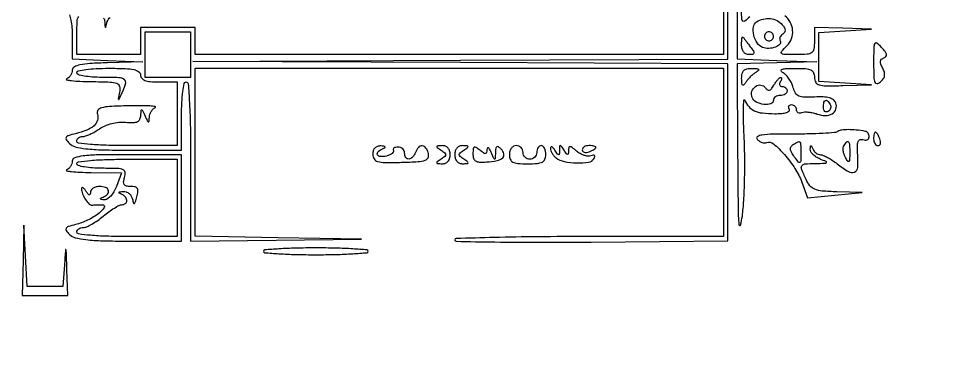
# Model space of a CAD drawing. Extents: x 23 to 255, y 40 to 184.
# Drawn here: x 152.29 to 169.37, y 159.39 to 165.81 of the extents above; entities that cross this region are included whole.
import ezdxf

# ---------------------------------------------------------------- set-up
doc = ezdxf.new("R2010")
doc.units = 0
doc.header["$MEASUREMENT"] = 0

msp = doc.modelspace()

# ---------------------------------------------------------------- linework, layer by layer
for points in [[(207.919475, 175.632891, 0.000007), (191.762556, 175.634099, 0.00002), (173.0434, 175.634494, 0.000013), (151.49745, 175.633531), (95.9364, 175.6296)], [(153.24357, 165.876955, -0.031869), (153.270349, 165.777389, -0.030777), (153.289091, 165.641934, -0.018992), (153.2952, 165.481159), (153.2952, 165.061717), (153.95085, 165.032884), (154.6065, 165.004051), (153.95085, 164.987025, 0.008152), (153.624157, 164.97321, 0.036826), (153.435057, 164.948066, 0.074936), (153.329942, 164.909052, 0.272942), (153.2952, 164.85015, -0.080074), (153.287301, 164.801144, -0.064399), (153.264136, 164.752971, -0.065245), (153.229881, 164.712889, -0.087674), (153.18945, 164.687629, 0.731859), (153.190736, 164.670811, 0.030866), (153.280183, 164.655531, 0.016612), (153.437705, 164.643811, 0.007295), (153.64683, 164.638279, -0.005713), (154.000713, 164.630037, -0.080941), (154.124543, 164.60542, -0.257994), (154.173006, 164.548813, -0.097957), (154.173843, 164.44125, 0.001427), (154.15024, 164.314882, 0.338881), (154.155267, 164.305028, 0.412978), (154.164561, 164.308291, 0.001582), (154.218117, 164.4201, 0.036186), (154.286623, 164.596094, 0.308984), (154.262857, 164.672787, 0.159066), (154.16303, 164.709846, 0.009992), (153.8451, 164.7162, -0.017105), (153.666734, 164.722304, -0.027868), (153.516482, 164.741051, -0.026982), (153.404509, 164.767719, -0.332234), (153.3798, 164.8008, -0.350432), (153.407205, 164.8351, -0.020168), (153.549, 164.861229, -0.022889), (153.738759, 164.879526, -0.01259), (153.972, 164.8854, -0.008455), (154.277674, 164.880231, -0.044348), (154.44435, 164.859718, -0.103378), (154.532276, 164.820756, -0.241448), (154.5642, 164.7585, 0.176579), (154.58532, 164.700562, 0.128937), (154.64175, 164.660681, 0.069535), (154.74286, 164.638079, 0.020272), (154.9026, 164.6316), (155.241, 164.6316), (155.241, 164.0394), (155.241, 163.4472), (154.3104, 163.4472, -0.007181), (153.927706, 163.452696, -0.015486), (153.6336, 163.470273, -0.010792), (153.411732, 163.495281, -0.375539), (153.3798, 163.5318, -0.126912), (153.388123, 163.564064, -0.100763), (153.411547, 163.591549, -0.089688), (153.446587, 163.610025, -0.07674), (153.487876, 163.6164, 0.084504), (153.543018, 163.625786, 0.023381), (153.624751, 163.658809, 0.022909), (153.715224, 163.705512, 0.022172), (153.802069, 163.76077, -0.054971), (153.903228, 163.816189, -0.036908), (154.028579, 163.857391, -0.036304), (154.161641, 163.880398, -0.046177), (154.286193, 163.881188, 0.023381), (154.428418, 163.875611, 0.106263), (154.508862, 163.89354, 0.179652), (154.552397, 163.937175, 0.097882), (154.570146, 164.011768, -0.007326), (154.575102, 164.104994, -0.448794), (154.586856, 164.114104, -0.245635), (154.602867, 164.101521, -0.004275), (154.6488, 163.9971, 0.007772), (154.688876, 163.907697, 0.200003), (154.708106, 163.890171, 0.483281), (154.721957, 163.89878, 0.018046), (154.727454, 163.9689, -0.066584), (154.737601, 164.02625, -0.0576), (154.762717, 164.082019, -0.060304), (154.79825, 164.127925, -0.095454), (154.83915, 164.155985, 0.748904), (154.837045, 164.172632, 0.024693), (154.733717, 164.184049, 0.01476), (154.56002, 164.189461, 0.00663), (154.33173, 164.186805, 0.006437), (153.98916, 164.173862, 0.053452), (153.835798, 164.149516, 0.182382), (153.772515, 164.103854, 0.226848), (153.76259, 164.032814, -0.151103), (153.763441, 163.917734, -0.137829), (153.699614, 163.817377, -0.088848), (153.564184, 163.733755, -0.035331), (153.355108, 163.667864, 0.015027), (153.221556, 163.631662, 0.182591), (153.180223, 163.599849, 0.305675), (153.18186, 163.558614, 0.038118), (153.243315, 163.486999, 0.134519), (153.351055, 163.425602, 0.034579), (153.549926, 163.389125, 0.022222), (153.855815, 163.368343, 0.00585), (154.346657, 163.3626), (155.3256, 163.3626), (155.3256, 163.9971, -0.011522), (155.331406, 164.248999, -0.02162), (155.34957, 164.451825, -0.018508), (155.375528, 164.603441, -0.354925), (155.4102, 164.6316, -0.391747), (155.448495, 164.596156, -0.005057), (155.472441, 164.240325, -0.01008), (155.489553, 163.777082, -0.004191), (155.4948, 163.1511), (155.4948, 161.6706), (157.08105, 161.689719), (158.6673, 161.708838), (157.12335, 161.733928), (155.5794, 161.759017), (155.5794, 163.322208), (155.5794, 164.8854), (160.4862, 164.8854), (165.393, 164.8854), (165.393, 163.3203), (165.393, 161.7552), (162.8973, 161.7552, 0.002382), (161.940324, 161.75064, 0.003972), (161.134698, 161.736562, 0.000635), (160.426771, 161.717664, 0.405831), (160.401553, 161.69175, 0.409121), (160.426755, 161.666066, 0.000614), (161.147071, 161.653864, 0.003907), (161.966343, 161.647396, 0.002342), (162.939553, 161.651877), (165.4776, 161.675454), (165.4776, 163.322051), (165.4776, 164.968648), (160.50735, 164.991163), (155.5371, 165.013679), (160.50735, 165.034139), (165.4776, 165.0546), (165.4776, 169.2, -0.001377)], [(165.393, 169.2423), (165.393, 165.1392), (160.4862, 165.1392), (155.5794, 165.1392), (155.5794, 165.393), (155.5794, 165.6468), (155.0718, 165.6468), (154.5642, 165.6468), (154.5642, 165.393), (154.5642, 165.1392), (153.972, 165.1392), (153.3798, 165.1392), (153.3798, 165.5199, -0.012152), (153.385596, 165.758337, -0.135673), (153.41505, 165.847725, -0.212646)], [(165.6468, 169.203294), (165.6468, 165.061187), (166.38705, 165.03299), (167.1273, 165.004793), (166.38705, 164.987397), (165.6468, 164.97), (165.657919, 163.25685, 0.001147), (165.666257, 162.307748, 0.016699), (165.681172, 161.972594, 0.824308), (165.708651, 161.969443, 0.044519), (165.745383, 162.1359, 0.018022), (165.771861, 162.422354, 0.007937), (165.78718, 162.802654, 0.007843), (165.790697, 163.206869, 0.010439), (165.780461, 163.5741, -0.004962), (165.768183, 163.890248, -0.010638), (165.766323, 164.134311, -0.014558), (165.773007, 164.290493, -0.795095), (165.790282, 164.2932, 0.082005), (165.863991, 164.171996, 0.109638), (165.966752, 164.095106, 0.079022), (166.118493, 164.053723, 0.026134), (166.349743, 164.040695, 0.021008), (166.478361, 164.045584, 0.054884), (166.569085, 164.063, 0.11662), (166.615396, 164.090228, 0.353927), (166.6197, 164.124, -0.082592), (166.606459, 164.156326, -0.161196), (166.609091, 164.183749, -0.182303), (166.626979, 164.201977, -0.108972), (166.657007, 164.2086, -0.101382), (166.691196, 164.201596, -0.098466), (166.720282, 164.181678, -0.097376), (166.739768, 164.15193, -0.096743), (166.7466, 164.11695, 0.128854), (166.754968, 164.08502, 0.146724), (166.777664, 164.063151, 0.124391), (166.81195, 164.055197, 0.079851), (166.85235, 164.062503, -0.077853), (166.90525, 164.072287, -0.031449), (166.978813, 164.069683, -0.030174), (167.059113, 164.056841, -0.033611), (167.134362, 164.034703, 0.086429), (167.287581, 164.006682, 0.135081), (167.416349, 164.040949, 0.183289), (167.485132, 164.126072, 0.172551), (167.482371, 164.237963, 0.138865), (167.438474, 164.29663, 0.094671), (167.363518, 164.334111, 0.060871), (167.250026, 164.351648, 0.021893), (167.086294, 164.349672, -0.018158), (166.893773, 164.345912, -0.100353), (166.793074, 164.368094, -0.160003), (166.732803, 164.422486, -0.068458), (166.691808, 164.524352, 0.049659), (166.662969, 164.604566, 0.038424), (166.616703, 164.685149, 0.039501), (166.561153, 164.754271, 0.071698), (166.504507, 164.799308, -0.118688), (166.465914, 164.836347, -0.476617), (166.474783, 164.863124, -0.079914), (166.549747, 164.87847, -0.00882), (166.72545, 164.882827, -0.015321), (166.921901, 164.878213, -0.095248), (167.019228, 164.853978, -0.188627), (167.06774, 164.803339, -0.098083), (167.085, 164.7162, 0.127516), (167.108337, 164.62618, 0.197886), (167.170244, 164.576857, 0.070752), (167.301912, 164.558201, 0.007433), (167.61375, 164.562997), (168.1425, 164.578993), (167.65605, 164.609518), (167.1696, 164.640044), (167.1696, 165.0969), (167.1696, 165.553756), (167.65605, 165.584282), (168.1425, 165.614807), (167.61375, 165.630803), (167.085, 165.6468), (167.085, 165.393, -0.033956), (167.074786, 165.242773, -0.200505), (167.03565, 165.176212, -0.14616), (166.952886, 165.145697, -0.015744), (166.7466, 165.1392, -0.004732), (166.517474, 165.141368, -0.191058), (166.472135, 165.16035, -0.401345), (166.470945, 165.195978, -0.013869), (166.575481, 165.306481, 0.219865), (166.680363, 165.591545, 0.209794), (166.533702, 165.863956, 0.174026)], [(165.886111, 165.845188, -0.016381), (165.789214, 165.763107, -0.344703), (165.753748, 165.762889, -0.22334), (165.734192, 165.80105, -0.008528), (165.7314, 165.964703)], [(153.877148, 165.820022, -0.111901), (153.897214, 165.75255, 0.002113), (153.904219, 165.653235, 0.392517), (153.911153, 165.6468, 0.339035), (153.919304, 165.653045, 0.001923), (153.945717, 165.75255, -0.186134), (154.001246, 165.829732, -0.098998)]]:
    msp.add_lwpolyline(points, format="xyb")
for points in [[(166.486549, 165.696632, -0.042246), (166.526562, 165.639173, -0.118701), (166.540365, 165.5925, -0.164411), (166.529522, 165.554019, -0.104543), (166.495528, 165.521586, 0.076022), (166.464363, 165.495051, 0.089311), (166.444592, 165.461734, 0.100739), (166.439101, 165.426961, 0.12804), (166.448634, 165.396019, -0.335863), (166.442648, 165.332846, -0.119044), (166.362435, 165.278989, -0.081325), (166.237541, 165.254706, -0.099361), (166.120437, 165.274607, -0.159004), (166.019946, 165.356166, -0.08612), (165.957035, 165.504206, -0.092233), (165.95005, 165.655691, -0.220162), (166.009531, 165.748228, -0.082673), (166.134173, 165.801092, -0.08619), (166.267375, 165.809657, -0.090322), (166.390521, 165.77319, -0.102865)], [(166.1544, 165.4776, 0.099038), (166.160859, 165.445313, 0.097945), (166.179251, 165.417851, 0.097945), (166.206713, 165.399459, 0.099038), (166.239, 165.393, 0.099038), (166.271287, 165.399459, 0.097945), (166.298749, 165.417851, 0.097945), (166.317141, 165.445313, 0.099038), (166.3236, 165.4776, 0.099038), (166.317141, 165.509887, 0.097945), (166.298749, 165.537349, 0.097945), (166.271287, 165.555741, 0.099038), (166.239, 165.5622, 0.099038), (166.206713, 165.555741, 0.097945), (166.179251, 165.537349, 0.097945), (166.160859, 165.509887, 0.099038)], [(165.892598, 165.28725, -0.015379), (165.952811, 165.203359, -0.19027), (165.961063, 165.165702, -0.325667), (165.93975, 165.144583, -0.037805), (165.868659, 165.1392, -0.114177), (165.812315, 165.152236, -0.118883), (165.768388, 165.188594, -0.099831), (165.740707, 165.246825, -0.061262), (165.7314, 165.3225, -0.012244), (165.733066, 165.390503, -0.027841), (165.738432, 165.441601, -0.055745), (165.746224, 165.469573, -0.600095), (165.755339, 165.47055, 0.010333), (165.770534, 165.449142, 0.00121), (165.805534, 165.402165, 0.001451), (165.847454, 165.34652, 0.001186)], [(168.1848, 164.97777, 0.006972), (168.188352, 164.723022, 0.079565), (168.206947, 164.624577, 0.361294), (168.246538, 164.601277, 0.133596), (168.309922, 164.630125, 0.062966), (168.363218, 164.68707, 0.115779), (168.387579, 164.745337, 0.110555), (168.384022, 164.810247, 0.054163), (168.352898, 164.887459, -0.038208), (168.320805, 164.960297, -0.114801), (168.314876, 165.013963, -0.167297), (168.333613, 165.052742, -0.108911), (168.375826, 165.079932, 0.133773), (168.414443, 165.107572, 0.229257), (168.423394, 165.14531, 0.111757), (168.398545, 165.198034, 0.024729), (168.33285, 165.274085, 0.039452), (168.244648, 165.353021, 0.470351), (168.205616, 165.343959, 0.112092), (168.187254, 165.268955, 0.004213)], [(165.996364, 164.80949, 0.034324), (165.946709, 164.773033, 0.020869), (165.893089, 164.723711, 0.020869), (165.843767, 164.670091, 0.034324), (165.80731, 164.620436, -0.042159), (165.771899, 164.573754, -0.429578), (165.750106, 164.573185, -0.18177), (165.736009, 164.604266, -0.014843), (165.732695, 164.69505, -0.056017), (165.742261, 164.785716, -0.143057), (165.7737, 164.8431, -0.143057), (165.831084, 164.874539, -0.056017), (165.92175, 164.884105, -0.014843), (166.012534, 164.880791, -0.18177), (166.043615, 164.866694, -0.429578), (166.043046, 164.844901, -0.042159)], [(166.4505, 164.6316, 0.082592), (166.437259, 164.599274, 0.161196), (166.439891, 164.571851, 0.182303), (166.457779, 164.553623, 0.108972), (166.487807, 164.547, -0.093332), (166.522007, 164.54056, -0.09642), (166.551082, 164.522149, -0.099167), (166.570542, 164.49468, -0.105053), (166.5774, 164.4624, -0.148195), (166.567623, 164.430137, -0.098894), (166.540123, 164.402651, -0.082425), (166.499014, 164.384119, -0.064853), (166.4505, 164.3778, 0.064853), (166.401986, 164.371481, 0.082425), (166.360877, 164.352949, 0.098894), (166.333377, 164.325463, 0.148195), (166.3236, 164.2932, -0.321216), (166.274246, 164.224302, -0.114333), (166.146825, 164.211531, -0.090857), (166.004955, 164.256819, -0.180465), (165.927917, 164.344038, -0.169243), (165.924413, 164.456681, -0.162349), (165.991466, 164.549404, -0.192937), (166.091328, 164.574012, -0.214506), (166.174865, 164.521384, 0.085185), (166.211183, 164.482863, 0.239112), (166.246632, 164.476578, 0.153749), (166.28437, 164.502344, 0.033529), (166.329352, 164.56815, -0.020102), (166.365916, 164.624849, -0.027238), (166.403634, 164.67271, -0.026557), (166.437923, 164.707721, -0.18784), (166.459697, 164.7162, -0.281476), (166.471517, 164.708973, -0.146426), (166.474769, 164.691349, -0.075993), (166.467514, 164.664073, -0.035491)], [(167.377487, 164.214446, -0.108373), (167.389467, 164.180327, -0.099685), (167.386606, 164.143216, -0.095498), (167.369306, 164.108825, -0.090427), (167.34018, 164.082553, -0.136093), (167.307528, 164.073056, -0.190788), (167.279457, 164.083767, -0.140899), (167.260512, 164.114717, -0.067432), (167.2542, 164.161307, -0.039415), (167.261404, 164.252555, -0.25701), (167.288648, 164.287606, -0.315493), (167.327536, 164.27955, -0.050477)], [(167.522281, 163.709826, -0.118834), (167.45981, 163.689331, -0.005799), (167.240906, 163.674234, -0.009147), (166.978153, 163.66399, -0.00645), (166.682578, 163.661693, 0.005667), (166.310555, 163.659385, 0.031074), (166.110386, 163.643405, 0.104016), (166.025123, 163.61237, 0.47255), (166.019118, 163.566985, 0.059964), (166.060908, 163.53181, 0.058924), (166.11009, 163.507311, 0.064225), (166.158912, 163.49659, 0.114067), (166.199491, 163.502277, -0.275508), (166.323692, 163.480795, -0.034188), (166.527475, 163.280287, -0.037839), (166.723328, 163.022392, -0.055569), (166.850328, 162.767881), (166.9581, 162.4743), (167.4657, 162.523528), (167.9733, 162.572756), (167.50043, 162.586978, -0.013049), (167.22985, 162.60219, -0.075187), (167.090702, 162.635116, -0.125605), (167.00227, 162.699911, -0.065349), (166.92938, 162.816681, -0.011494), (166.846191, 163.010976, -0.23354), (166.850997, 163.07302, -0.245885), (166.902938, 163.105039, -0.012682), (167.10615, 163.114162, 0.003296), (167.277956, 163.118646, 0.186193), (167.306827, 163.130882, 0.532672), (167.303675, 163.148493, 0.008153), (167.19075, 163.196036, -0.047036), (167.118424, 163.23334, -0.054748), (167.058277, 163.281937, -0.063202), (167.018305, 163.333912, -0.148796), (167.007079, 163.381024, -0.011996), (167.011825, 163.436405, -0.366767), (167.021188, 163.445274, -0.309676), (167.033246, 163.437957, -0.010304), (167.056429, 163.38375, 0.072514), (167.080108, 163.343178, 0.061829), (167.115559, 163.308511, 0.064111), (167.15688, 163.284706, 0.094169), (167.1978, 163.276119, -0.096921), (167.249264, 163.265026, -0.022286), (167.329635, 163.226193, -0.022218), (167.419786, 163.172265, -0.020073), (167.508, 163.1088, 0.028866), (167.717638, 162.963499, 0.241925), (167.829013, 162.955283, 0.280046), (167.889676, 163.039612, 0.036326), (167.890805, 163.271141, -0.01487), (167.884591, 163.434586, -0.080926), (167.898069, 163.521854, -0.2225), (167.931754, 163.557824, -0.188883), (167.984256, 163.558189, 0.072136), (168.028586, 163.548165, 0.120422), (168.066141, 163.554277, 0.152605), (168.090917, 163.575311, 0.141951), (168.1002, 163.607349, 0.064505), (168.095457, 163.643957, 0.072185), (168.081562, 163.676662, 0.082199), (168.060987, 163.700602, 0.132845), (168.03675, 163.711797, 0.01591), (167.860055, 163.736109, 0.027194), (167.711387, 163.743629, 0.032154), (167.594636, 163.735664, 0.105684)], [(168.1848, 163.5741, 0.062722), (168.190911, 163.525579, 0.08088), (168.208871, 163.484477, 0.098158), (168.235493, 163.456971, 0.152681), (168.266745, 163.4472, 0.184534), (168.293866, 163.457562, 0.147206), (168.310314, 163.484477, 0.100118), (168.312642, 163.525509, 0.055937), (168.299994, 163.5741, 0.02136), (168.278918, 163.622708, 0.030395), (168.255835, 163.663723, 0.030693), (168.233811, 163.69363, 0.222225), (168.218049, 163.701, 0.289661), (168.205195, 163.692871, 0.046727), (168.194567, 163.663723, 0.039339), (168.187209, 163.62273, 0.024748)], [(166.8312, 163.30413, -0.00595), (166.82945, 163.157127, -0.270322), (166.814137, 163.132253, -0.364044), (166.789281, 163.137481, -0.008462), (166.711512, 163.240145, -0.029631), (166.658712, 163.322135, -0.105317), (166.640165, 163.381456, -0.166893), (166.651327, 163.427551, -0.1094), (166.690362, 163.466519, -0.021062), (166.781231, 163.519091, -0.347764), (166.813422, 163.513001, -0.174076), (166.82909, 163.472575, -0.006264)], [(167.74065, 163.307413, -0.008272), (167.738646, 163.186266, -0.181854), (167.72533, 163.154134, -0.478373), (167.704278, 163.1557, -0.023495), (167.662046, 163.223483, -0.048985), (167.635824, 163.283435, -0.049001), (167.62177, 163.347335, -0.053507), (167.62109, 163.405575, -0.115085), (167.635314, 163.44787, -0.0424), (167.688001, 163.518882, -0.475385), (167.718625, 163.517663, -0.151436), (167.73731, 163.46532, -0.010574)], [(158.8788, 163.284625, 0.141676), (158.903478, 163.19928, 0.186498), (158.967955, 163.151366, 0.066598), (159.103951, 163.132573, 0.007544), (159.415418, 163.135927, 0.007469), (159.719425, 163.148336, 0.065085), (159.851989, 163.173242, 0.207907), (159.906213, 163.221349, 0.174469), (159.913151, 163.298502, 0.083966), (159.866508, 163.402025, 0.22631), (159.798847, 163.442108, 0.237719), (159.727796, 163.41397, 0.09038), (159.670794, 163.3203, -0.087692), (159.617295, 163.231322, -0.198564), (159.548268, 163.196909, -0.283584), (159.493076, 163.225798, -0.134792), (159.471, 163.3062, 0.108399), (159.461559, 163.349235, 0.099688), (159.434816, 163.385865, 0.09549), (159.394848, 163.410427, 0.090405), (159.347821, 163.419, 0.048814), (159.303271, 163.41464, 0.106245), (159.27188, 163.401116, 0.182945), (159.258495, 163.381143, 0.198056), (159.26227, 163.358118, -0.262922), (159.263319, 163.331475, -0.105245), (159.239421, 163.302196, -0.067414), (159.193418, 163.274501, -0.037893), (159.131648, 163.253238, -0.074135), (159.021808, 163.241354, -0.283536), (158.967159, 163.278166, -0.332256), (158.980017, 163.336729, -0.082583), (159.06915, 163.391171, 0.051902), (159.102824, 163.409013, 0.449116), (159.104857, 163.423909, 0.185333), (159.083242, 163.435596, 0.021021), (159.02685, 163.440521, 0.091865), (158.965534, 163.431997, 0.12308), (158.918341, 163.401995, 0.11567), (158.888895, 163.351654, 0.074879)], [(160.1478, 163.361305, -0.02521), (160.216722, 163.310914, -0.226004), (160.2324, 163.278, -0.226004), (160.216722, 163.245086, -0.02521), (160.1478, 163.194695, 0.011267), (160.077459, 163.146217, 0.306546), (160.070106, 163.126068, 0.328172), (160.086082, 163.112838, 0.012169), (160.16895, 163.110095, 0.095184), (160.230303, 163.121326, 0.119898), (160.277506, 163.154282, 0.110073), (160.306954, 163.207756, 0.071148), (160.317, 163.278, 0.071148), (160.306954, 163.348244, 0.110073), (160.277506, 163.401718, 0.119898), (160.230303, 163.434674, 0.095184), (160.16895, 163.445905, 0.012169), (160.086082, 163.443162, 0.328172), (160.070106, 163.429932, 0.306546), (160.077459, 163.409783, 0.011267)], [(160.4016, 163.278, 0.071148), (160.411646, 163.207756, 0.110073), (160.441094, 163.154282, 0.119898), (160.488297, 163.121326, 0.095184), (160.54965, 163.110095, 0.012169), (160.632518, 163.112838, 0.328172), (160.648494, 163.126068, 0.306546), (160.641141, 163.146217, 0.011267), (160.5708, 163.194695, -0.02521), (160.501878, 163.245086, -0.226004), (160.4862, 163.278, -0.226004), (160.501878, 163.310914, -0.02521), (160.5708, 163.361305, 0.011267), (160.641141, 163.409783, 0.306546), (160.648494, 163.429932, 0.328172), (160.632518, 163.443162, 0.012169), (160.54965, 163.445905, 0.095184), (160.488297, 163.434674, 0.119898), (160.441094, 163.401718, 0.110073), (160.411646, 163.348244, 0.071148)], [(160.74, 163.296786, 0.073245), (160.752504, 163.211885, 0.184447), (160.790073, 163.163202, 0.127153), (160.861752, 163.141359, 0.028001), (160.991435, 163.143062, 0.030859), (161.187633, 163.168876, 0.132423), (161.29254, 163.220309, 0.286362), (161.314354, 163.292393, 0.131107), (161.26311, 163.38093, 0.040037), (161.212647, 163.423899, 0.302286), (161.182894, 163.425037, 0.224857), (161.164011, 163.396188, 0.0253), (161.157054, 163.31607, -0.003823), (161.152211, 163.205255, -0.41492), (161.142106, 163.196159, -0.282218), (161.12844, 163.205585, -0.002738), (161.0784, 163.3203, 0.024137), (161.049843, 163.3788, 0.119225), (161.025303, 163.405691, 0.429443), (161.008481, 163.401973, 0.123336), (160.999746, 163.373391, -0.053566), (160.991011, 163.318635, -0.316065), (160.969878, 163.301075, -0.175846), (160.934562, 163.310738, -0.019381), (160.8669, 163.3626, 0.026082), (160.797725, 163.414166, 0.273224), (160.763817, 163.416032, 0.255045), (160.744217, 163.386942, 0.023373)], [(161.4168, 163.278, 0.094959), (161.433363, 163.191574, 0.184152), (161.48025, 163.140525, 0.098846), (161.573239, 163.11513, 0.017388), (161.7552, 163.1088, 0.017388), (161.937161, 163.11513, 0.098846), (162.03015, 163.140525, 0.184152), (162.077037, 163.191574, 0.094959), (162.0936, 163.278, 0.048028), (162.087366, 163.342754, 0.068025), (162.068749, 163.397497, 0.088204), (162.041307, 163.434385, 0.191087), (162.009, 163.4472, 0.148195), (161.976737, 163.437423, 0.098894), (161.949251, 163.409923, 0.082425), (161.930719, 163.368814, 0.064853), (161.9244, 163.3203, -0.099038), (161.914712, 163.27187, -0.097945), (161.887123, 163.230677, -0.097945), (161.84593, 163.203088, -0.099038), (161.7975, 163.1934, -0.099038), (161.74907, 163.203088, -0.097945), (161.707877, 163.230677, -0.097945), (161.680288, 163.27187, -0.099038), (161.6706, 163.3203, 0.099038), (161.660912, 163.36873, 0.097945), (161.633323, 163.409923, 0.097945), (161.59213, 163.437512, 0.099038), (161.5437, 163.4472, 0.130775), (161.494991, 163.434239, 0.10214), (161.453813, 163.39785, 0.08892), (161.426264, 163.343092, 0.072314)], [(162.179495, 163.394109, 0.090668), (162.186645, 163.351765, 0.047305), (162.209645, 163.303243, 0.044932), (162.243588, 163.256393, 0.051658), (162.28395, 163.218732, 0.11342), (162.436176, 163.150444, 0.043557), (162.668065, 163.125126, 0.041539), (162.889487, 163.138725, 0.221744), (162.988114, 163.203455, 0.058956), (163.005627, 163.241063, 0.291828), (163.000118, 163.26265, 0.235234), (162.976137, 163.269832, 0.043507), (162.930226, 163.257715, -0.111718), (162.874477, 163.250852, -0.053966), (162.803734, 163.265771, -0.049661), (162.729999, 163.29825, -0.050664), (162.66465, 163.344451, 0.013504), (162.583333, 163.411515, 0.149864), (162.54446, 163.426374, 0.362319), (162.522586, 163.410505, 0.059336), (162.515305, 163.354562, -0.023213), (162.511871, 163.294714, -0.412007), (162.498278, 163.283599, -0.217552), (162.477341, 163.295716, -0.011003), (162.432, 163.3626, 0.007698), (162.382067, 163.437317, 0.246379), (162.363227, 163.4472, 0.392993), (162.350815, 163.435662, 0.013145), (162.3474, 163.3626, -0.013145), (162.343985, 163.289538, -0.392993), (162.331573, 163.278, -0.246379), (162.312733, 163.287883, -0.007698), (162.2628, 163.3626, 0.032098), (162.231033, 163.405454, 0.127461), (162.204501, 163.424202, 0.346739), (162.187268, 163.418759, 0.146983)], [(162.7704, 163.365255, 0.184534), (162.780762, 163.338134, 0.147206), (162.807677, 163.321686, 0.100118), (162.848709, 163.319358, 0.055937), (162.8973, 163.332006, 0.02136), (162.945908, 163.353082, 0.030395), (162.986923, 163.376165, 0.030693), (163.01683, 163.398189, 0.222225), (163.0242, 163.413951, 0.289661), (163.016071, 163.426805, 0.046727), (162.986923, 163.437433, 0.039339), (162.94593, 163.444791, 0.024748), (162.8973, 163.4472, 0.062722), (162.848779, 163.441089, 0.08088), (162.807677, 163.423129, 0.098158), (162.780171, 163.396507, 0.152681)], [(153.2952, 163.15815, -0.080074), (153.287301, 163.109144, -0.064399), (153.264136, 163.060971, -0.065245), (153.229881, 163.020889, -0.087674), (153.18945, 162.995629, 0.732046), (153.19074, 162.97881, 0.030777), (153.280351, 162.963531, 0.016589), (153.438058, 162.951812, 0.007287), (153.647401, 162.946279), (154.211103, 162.9396), (154.115304, 162.6858, -0.042665), (154.069082, 162.589179, -0.051988), (154.009605, 162.508516, -0.060645), (153.946527, 162.454254, -0.161584), (153.890002, 162.438679, -0.016645), (153.834057, 162.443435, -0.256438), (153.818862, 162.454287, -0.403521), (153.823438, 162.468167, -0.02543), (153.86625, 162.488029, 0.102952), (153.950884, 162.544538, 0.27874), (153.96691, 162.612, 0.234902), (153.91342, 162.666955, 0.084568), (153.8028, 162.6858, 0.060533), (153.738001, 162.677926, 0.078496), (153.682922, 162.654736, 0.095937), (153.645791, 162.620389, 0.156456), (153.632305, 162.58005, -0.066727), (153.626665, 162.541564, -0.405416), (153.610831, 162.532463, -0.167501), (153.586244, 162.548591, -0.021149), (153.549, 162.6012, 0.027796), (153.517329, 162.6447, 0.102785), (153.491081, 162.665972, 0.335455), (153.474753, 162.66315, 0.190341), (153.466991, 162.6435, 0.096981), (153.484928, 162.551893, 0.047483), (153.540245, 162.446055, 0.046411), (153.608526, 162.359738, 0.239905), (153.664209, 162.340174, -0.019267), (153.693733, 162.342973, -0.004606), (153.742968, 162.345277, -0.004727), (153.799598, 162.346869, -0.004662), (153.856509, 162.3474, -0.571831), (153.88719, 162.295263, -0.107328), (153.794608, 162.189882, -0.044733), (153.578068, 162.058097, -0.05448), (153.355108, 161.9771, 0.015091), (153.221607, 161.940183, 0.182033), (153.180223, 161.908059, 0.304561), (153.181909, 161.866632, 0.038378), (153.243315, 161.794999, 0.134519), (153.351055, 161.733602, 0.034579), (153.549926, 161.697125, 0.022222), (153.855815, 161.676343, 0.00585), (154.346657, 161.6706), (155.3256, 161.6706), (155.3256, 162.4743), (155.3256, 163.278), (154.3104, 163.278, 0.004343), (153.77699, 163.273366, 0.02504), (153.495503, 163.254353, 0.0504), (153.339781, 163.219821, 0.323598)], [(155.241, 162.4743), (155.241, 161.7552), (154.3104, 161.7552, -0.007181), (153.927706, 161.760696, -0.015486), (153.6336, 161.778273, -0.010792), (153.411732, 161.803281, -0.375539), (153.3798, 161.8398, -0.14099), (153.389082, 161.872061, -0.099844), (153.41517, 161.899549, -0.084906), (153.454186, 161.918063, -0.068522), (153.500209, 161.9244, 0.105371), (153.562624, 161.937701, 0.024333), (153.659083, 161.986528, 0.02408), (153.766906, 162.054941, 0.021493), (153.871972, 162.1359, -0.016842), (153.975063, 162.216876, -0.020515), (154.076967, 162.285272, -0.019518), (154.165905, 162.335145, -0.11856), (154.216863, 162.3474, 0.170867), (154.282939, 162.37066, 0.243535), (154.307614, 162.426498, 0.175133), (154.277934, 162.49508, 0.108447), (154.20465, 162.545171, -0.041236), (154.167994, 162.563605, -0.43878), (154.165101, 162.578219, -0.206337), (154.18453, 162.589663, -0.019578), (154.240747, 162.594521, -0.099968), (154.297245, 162.585854, -0.083871), (154.349966, 162.555748, -0.08189), (154.390895, 162.509194, -0.088435), (154.413368, 162.45315, 0.017861), (154.431728, 162.378342, 0.47271), (154.448304, 162.371112, 0.202915), (154.466397, 162.392658, 0.007726), (154.496251, 162.49545, 0.035733), (154.515484, 162.592435, 0.168392), (154.503863, 162.64714, 0.204385), (154.462786, 162.676752, 0.055404), (154.381379, 162.6858, -0.05187), (154.301775, 162.69408, -0.195833), (154.261064, 162.721579, -0.182172), (154.249455, 162.771257, -0.044155), (154.2681, 162.855, 0.101592), (154.277824, 162.947408, 0.278897), (154.240131, 162.997864, 0.089257), (154.134483, 163.020069, 0.007281), (153.850801, 163.0242, -0.016896), (153.670249, 163.030303, -0.027543), (153.518157, 163.049051, -0.026447), (153.404629, 163.075705, -0.333419), (153.3798, 163.1088, -0.375539), (153.411732, 163.145319, -0.010792), (153.6336, 163.170327, -0.015486), (153.927706, 163.187904, -0.007181), (154.3104, 163.1934), (155.241, 163.1934)], [(152.38117, 161.31105), (152.3646, 160.6554), (152.7876, 160.6554), (153.2106, 160.6554), (153.195351, 161.14185, 0.000273), (153.184215, 161.491002, 0.11908), (153.177979, 161.513581, 0.742393), (153.171219, 161.51212, 0.000483), (153.148416, 161.22645), (153.116729, 160.8246), (152.78683, 160.8246), (152.456931, 160.8246), (152.427335, 161.39565), (152.39774, 161.9667)], [(156.8484, 161.48025, 0.390541), (156.87195, 161.454698, 0.004093), (157.134189, 161.435438, 0.010168), (157.448256, 161.421362, 0.006114), (157.8213, 161.4168, 0.006114), (158.194344, 161.421362, 0.010168), (158.508411, 161.435438, 0.004093), (158.77065, 161.454698, 0.390541), (158.7942, 161.48025, 0.390541), (158.77065, 161.505802, 0.004093), (158.508411, 161.525062, 0.010168), (158.194344, 161.539138, 0.006114), (157.8213, 161.5437, 0.006114), (157.448256, 161.539138, 0.010168), (157.134189, 161.525062, 0.004093), (156.87195, 161.505802, 0.390541)]]:
    msp.add_lwpolyline(points, format="xyb", close=True)
msp.add_lwpolyline([(155.4948, 165.1392), (155.4948, 164.7162), (155.0718, 164.7162), (154.6488, 164.7162), (154.6488, 165.1392), (154.6488, 165.5622), (155.0718, 165.5622), (155.4948, 165.5622)], close=True)

doc.saveas('drawing.dxf')
